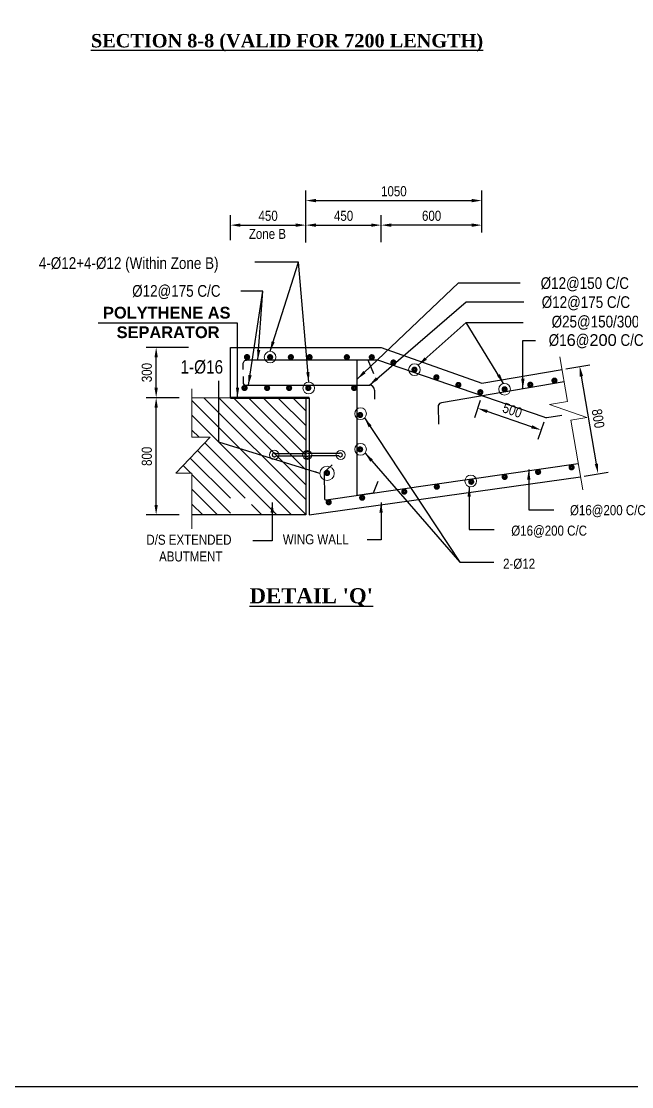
# Model space of a CAD drawing. Extents: x -119161 to 3778985, y -718511 to -30958.
# Drawn here: x 3158239 to 3165520, y -269109 to -256390 of the extents above; entities that cross this region are included whole.
import ezdxf

# ---------------------------------------------------------------- set-up
doc = ezdxf.new("R2010")
doc.units = 0
doc.header["$MEASUREMENT"] = 0
doc.linetypes.add('ACAD_ISO03W100', pattern=[30, 12, -18])
doc.linetypes.add('DASHED2', pattern=[9.525, 6.35, -3.175])
doc.layers.get('0').update_dxf_attribs({"linetype": 'CONTINUOUS'})
doc.layers.get('DEFPOINTS').update_dxf_attribs({"linetype": 'CONTINUOUS'})
for name, color, linetype, lineweight in [('Dim', 7, 'CONTINUOUS', 9), ('Dimension', 8, 'CONTINUOUS', 18), ('ROD', 1, 'CONTINUOUS', 30)]:
    doc.layers.add(name, color=color, linetype=linetype, lineweight=lineweight)
for name, color, linetype in [('DOTTED', 240, 'DASHED2'), ('LINE', 7, 'CONTINUOUS'), ('REINF.', 1, 'CONTINUOUS'), ('TXT', 7, 'CONTINUOUS')]:
    doc.layers.add(name, color=color, linetype=linetype)
doc.styles.add('ARIAL', font='ARIALN.TTF')
doc.styles.add('DIM', font='isocp3.shx')
doc.styles.get("Standard").update_dxf_attribs({"font": 'times.ttf', "height": 250})
doc.dimstyles.new('dim_60', dxfattribs={"dimtxt": 120, "dimasz": 120, "dimexe": 60, "dimexo": 60, "dimgap": 50, "dimtad": 1, "dimdec": 0, "dimzin": 0, "dimdsep": 46, "dimtxsty": 'DIM', "dimcen": 0.09, "dimclrd": 5, "dimclre": 5, "dimclrt": 7, "dimadec": 0, "dimazin": 0, "dimtfac": 1, "dimtdec": 0, "dimtmove": 0, "dimatfit": 3, "dimfxl": 1, "dimtolj": 1, "dimtzin": 0, "dimarcsym": 0})

# ---------------------------------------------------------------- blocks, each defined once
blk = doc.blocks.new('*D194')
at = {"layer": 'DEFPOINTS', "color": 0, "lineweight": -2, "ltscale": 500}
for p in [(3159847, -260883), (3160183, -260883), (3160183, -262283)]:
    blk.add_point(p, dxfattribs=at)
at = {"layer": 'Dim', "color": 5, "lineweight": -2, "ltscale": 500}
for p, q in [((3160123, -260883), (3159727, -260883)), ((3159847, -262163), (3159847, -261003)), ((3160123, -262283), (3159727, -262283))]:
    blk.add_line(p, q, dxfattribs=at)
for points in [[(3159827, -261003), (3159867, -261003), (3159847, -260883)], [(3159827, -262163), (3159867, -262163), (3159847, -262283)]]:
    blk.add_solid(points, dxfattribs=at)
at = {"layer": 'Dim', "color": 7, "ltscale": 500, "insert": (3159736, -261583), "char_height": 120, "attachment_point": 5, "rotation": 90, "style": 'ARIAL'}
blk.add_mtext('\\A1;800', dxfattribs=at)
blk = doc.blocks.new('*D195')
at = {"layer": 'DEFPOINTS', "color": 0, "lineweight": -2, "ltscale": 500}
for p in [(3159847, -260282), (3160294, -260282), (3160183, -260883)]:
    blk.add_point(p, dxfattribs=at)
at = {"layer": 'Dim', "color": 5, "lineweight": -2, "ltscale": 500}
for p, q in [((3160234, -260282), (3159727, -260282)), ((3159847, -260763), (3159847, -260402)), ((3160123, -260883), (3159727, -260883))]:
    blk.add_line(p, q, dxfattribs=at)
for points in [[(3159827, -260402), (3159867, -260402), (3159847, -260282)], [(3159827, -260763), (3159867, -260763), (3159847, -260883)]]:
    blk.add_solid(points, dxfattribs=at)
at = {"layer": 'Dim', "color": 7, "ltscale": 500, "insert": (3159736, -260583), "char_height": 120, "attachment_point": 5, "rotation": 90, "style": 'ARIAL'}
blk.add_mtext('\\A1;300', dxfattribs=at)
blk = doc.blocks.new('*D196')
at = {"layer": 'DEFPOINTS', "color": 0, "lineweight": -2, "ltscale": 500}
for p in [(3161633, -258823), (3160733, -259062), (3161633, -259089)]:
    blk.add_point(p, dxfattribs=at)
at = {"layer": 'Dim', "color": 5, "lineweight": -2, "ltscale": 500}
for p, q in [((3160733, -259002), (3160733, -258703)), ((3161633, -259029), (3161633, -258703)), ((3160853, -258823), (3161513, -258823))]:
    blk.add_line(p, q, dxfattribs=at)
for points in [[(3160853, -258803), (3160853, -258843), (3160733, -258823)], [(3161513, -258803), (3161513, -258843), (3161633, -258823)]]:
    blk.add_solid(points, dxfattribs=at)
at = {"layer": 'Dim', "color": 7, "ltscale": 500, "insert": (3161183, -258712), "char_height": 120, "attachment_point": 5, "style": 'ARIAL'}
blk.add_mtext('\\A1;450', dxfattribs=at)
blk = doc.blocks.new('*D197')
at = {"layer": 'DEFPOINTS', "color": 0, "lineweight": -2, "ltscale": 500}
for p in [(3162533, -258823), (3161633, -259089), (3162533, -259088)]:
    blk.add_point(p, dxfattribs=at)
at = {"layer": 'Dim', "color": 5, "lineweight": -2, "ltscale": 500}
for p, q in [((3161633, -259029), (3161633, -258703)), ((3162533, -259028), (3162533, -258703)), ((3161753, -258823), (3162413, -258823))]:
    blk.add_line(p, q, dxfattribs=at)
for points in [[(3161753, -258803), (3161753, -258843), (3161633, -258823)], [(3162413, -258803), (3162413, -258843), (3162533, -258823)]]:
    blk.add_solid(points, dxfattribs=at)
at = {"layer": 'Dim', "color": 7, "ltscale": 500, "insert": (3162083, -258712), "char_height": 120, "attachment_point": 5, "style": 'ARIAL'}
blk.add_mtext('\\A1;450', dxfattribs=at)
blk = doc.blocks.new('*D198')
at = {"layer": 'DEFPOINTS', "color": 0, "lineweight": -2, "ltscale": 500}
for p in [(3162533, -258823), (3162533, -259088), (3163733, -258971)]:
    blk.add_point(p, dxfattribs=at)
at = {"layer": 'Dim', "color": 5, "lineweight": -2, "ltscale": 500}
for p, q in [((3162533, -259028), (3162533, -258703)), ((3163733, -258911), (3163733, -258703)), ((3163613, -258823), (3162653, -258823))]:
    blk.add_line(p, q, dxfattribs=at)
for points in [[(3162653, -258803), (3162653, -258843), (3162533, -258823)], [(3163613, -258803), (3163613, -258843), (3163733, -258823)]]:
    blk.add_solid(points, dxfattribs=at)
at = {"layer": 'Dim', "color": 7, "ltscale": 500, "insert": (3163133, -258712), "char_height": 120, "attachment_point": 5, "style": 'ARIAL'}
blk.add_mtext('\\A1;600', dxfattribs=at)
blk = doc.blocks.new('*D199')
at = {"layer": 'DEFPOINTS', "color": 0, "lineweight": -2, "ltscale": 500}
for p in [(3163733, -260861), (3163683, -261009), (3164490, -261120)]:
    blk.add_point(p, dxfattribs=at)
at = {"layer": 'Dim', "color": 5, "lineweight": -2, "ltscale": 500}
for p, q in [((3163714, -260918), (3163644, -261123)), ((3164326, -261230), (3163796, -261048)), ((3164471, -261177), (3164401, -261382))]:
    blk.add_line(p, q, dxfattribs=at)
for points in [[(3163803, -261029), (3163790, -261067), (3163683, -261009)], [(3164332, -261211), (3164319, -261249), (3164439, -261269)]]:
    blk.add_solid(points, dxfattribs=at)
at = {"layer": 'Dim', "color": 7, "ltscale": 500, "insert": (3164097, -261034), "char_height": 120, "attachment_point": 5, "rotation": 341.0954, "style": 'ARIAL'}
blk.add_mtext('\\A1;500', dxfattribs=at)
blk = doc.blocks.new('*D200')
at = {"layer": 'DEFPOINTS', "color": 0, "lineweight": -2, "ltscale": 500}
for p in [(3164674, -260548), (3164901, -260510), (3164893, -261830)]:
    blk.add_point(p, dxfattribs=at)
at = {"layer": 'Dim', "color": 5, "lineweight": -2, "ltscale": 500}
for p, q in [((3164734, -260538), (3165019, -260490)), ((3165099, -261673), (3164921, -260628)), ((3164952, -261820), (3165238, -261771))]:
    blk.add_line(p, q, dxfattribs=at)
for points in [[(3164941, -260625), (3164901, -260631), (3164901, -260510)], [(3165119, -261670), (3165080, -261676), (3165119, -261791)]]:
    blk.add_solid(points, dxfattribs=at)
at = {"layer": 'Dim', "color": 7, "ltscale": 500, "insert": (3165120, -261132), "char_height": 120, "attachment_point": 5, "rotation": 279.6732, "style": 'ARIAL'}
blk.add_mtext('\\A1;800', dxfattribs=at)
blk = doc.blocks.new('*D201')
at = {"layer": 'DEFPOINTS', "color": 0, "lineweight": -2, "ltscale": 500}
for p in [(3163733, -258530), (3161633, -258817), (3163733, -258817)]:
    blk.add_point(p, dxfattribs=at)
at = {"layer": 'Dim', "color": 5, "lineweight": -2, "ltscale": 500}
for p, q in [((3161633, -258757), (3161633, -258410)), ((3163733, -258757), (3163733, -258410)), ((3161753, -258530), (3163613, -258530))]:
    blk.add_line(p, q, dxfattribs=at)
for points in [[(3161753, -258510), (3161753, -258550), (3161633, -258530)], [(3163613, -258510), (3163613, -258550), (3163733, -258530)]]:
    blk.add_solid(points, dxfattribs=at)
at = {"layer": 'Dim', "color": 7, "ltscale": 500, "insert": (3162683, -258419), "char_height": 120, "attachment_point": 5, "style": 'ARIAL'}
blk.add_mtext('\\A1;1050', dxfattribs=at)

msp = doc.modelspace()

# ---------------------------------------------------------------- hatches: boundary and pattern name
at = {"layer": 'Dim', "ltscale": 50}
h = msp.add_hatch(dxfattribs=at)
h.set_pattern_fill('ANSI31', color=8, scale=1000)
h.set_pattern_definition([(135, (8860470.27, 1200817.85), (88.3883476, 88.3883476), [])])
h.paths.add_polyline_path([(3160274, -262282.8), (3160273.4, -261785.5), (3160080.7, -261785.5), (3160490.9, -261356.2), (3160274.1, -261356.2), (3160274.1, -260882.8), (3161633.2, -260882.8), (3161633.2, -262282.8), (3160983.2, -262282.8), (3160983.2, -262082.8), (3160733.2, -262082.8), (3160733.2, -262282.8)])

# ---------------------------------------------------------------- linework, layer by layer
at = {"color": 1, "lineweight": 15}
for centre, radius in [((3161253.6, -261566.7), 55.7), ((3161649.2, -261568.4), 54.3), ((3162047.1, -261566.7), 54.3)]:
    msp.add_circle(centre, radius, dxfattribs=at)
at = {"layer": 'Dim', "ltscale": 50}
for points in [[(3164663.2, -260397), (3164754.9, -260927.3), (3164541.3, -260964.3), (3164984.6, -261120.2), (3164794.7, -261153.1), (3164937.8, -261984.8)], [(3160274.1, -260775.5), (3160274.1, -261356.2), (3160490.9, -261356.2), (3160080.7, -261785.5), (3160273.4, -261785.5), (3160274.3, -262449.3)]]:
    msp.add_lwpolyline(points, dxfattribs=at)
at = {"layer": 'Dim', "color": 13, "lineweight": 50, "ltscale": 50}
msp.add_lwpolyline([(3161673.2, -260882.8), (3160733.5, -260882.8)], dxfattribs=at)
at = {"layer": 'Dim', "ltscale": 50}
for centre, radius in [((3161207, -260399), 69.5), ((3162928.9, -260548.7), 69.5), ((3161667.3, -260767.6), 69.5), ((3164004, -260782.4), 69.5), ((3162285.9, -261074.1), 69.5), ((3162285.9, -261499.5), 69.5), ((3161886.5, -261786.4), 85.9), ((3163600.3, -261878), 69.5)]:
    msp.add_circle(centre, radius, dxfattribs=at)
at = {"layer": 'Dimension', "color": 0, "lineweight": 30, "ltscale": 2}
for p, q in [((3163733.4, -260708.7), (3164688.9, -260545.9)), ((3161633.2, -260882.8), (3161633.2, -262282.8)), ((3161633.2, -261066.7), (3161633.2, -262282.8)), ((3161673.2, -262282.9), (3164910.7, -261827.5)), ((3160983.2, -262282.8), (3160274, -262282.8)), ((3161633.2, -262282.8), (3160983.2, -262282.8))]:
    msp.add_line(p, q, dxfattribs=at)
for points in [[(3160733.5, -260880.2), (3160733.5, -260282.2), (3162533.4, -260282.2), (3163733.4, -260708.7)], [(3161673.2, -260882.8), (3161673.2, -260882.8), (3161673.2, -262282.9)]]:
    msp.add_lwpolyline(points, dxfattribs=at)
at = {"layer": 'DOTTED', "color": 7}
for p, q in [((3161271.3, -261550.7, 0), (3161297.3, -261550.7, 0)), ((3161274.1, -261578.6, 0), (3161614.4, -261578.6)), ((3161297, -261550.7, 0), (3161614.4, -261550.7)), ((3162004.5, -261550.7, 0), (3161686.8, -261550.7)), ((3162027.5, -261578.6, 0), (3161686.8, -261578.6)), ((3162030.3, -261550.7, 0), (3162004.3, -261550.7, 0))]:
    msp.add_line(p, q, dxfattribs=at)
at = {"layer": 'DOTTED', "color": 0, "linetype": 'ACAD_ISO03W100', "lineweight": 20, "ltscale": 100}
msp.add_lwpolyline([(3160274.1, -260882.8), (3161673.2, -260882.8)], dxfattribs=at)
at = {"layer": 'DOTTED', "color": 7}
msp.add_circle((3161650.6, -261564.7), 21.6, dxfattribs=at)
for centre, radius, start, end in [((3161254.7, -261566.5, 0), 22.8, 43.48746, 327.84316), ((3161650.6, -261562.8), 38.1, 18.39905, 161.60095), ((3161650.6, -261566.6), 38.1, 198.39905, 341.60095), ((3162046.8, -261566.5, 0), 22.8, 212.15684, 136.51254)]:
    msp.add_arc(centre, radius, start, end, dxfattribs=at)
at = {"layer": 'LINE'}
msp.add_lwpolyline([(3179789.1, -269108.9), (3150936.7, -269108.9), (3150936.7, -248706.2), (3179789.1, -248706.2)], close=True, dxfattribs=at)
at = {"layer": 'REINF.'}
for p, q in [((3160883.5, -260628.4), (3160883.5, -260702.8)), ((3160913.5, -260732.8), (3162391, -260732.8)), ((3164714.1, -260693.7), (3163250, -260943.3)), ((3162451, -260792.8), (3162451, -260901.9)), ((3163211.6, -260975), (3163215.4, -261200.3)), ((3161876.9, -262102.8), (3164882.6, -261668.7)), ((3161852, -261772.7), (3161854.1, -262083.1))]:
    msp.add_line(p, q, dxfattribs=at)
msp.add_lwpolyline([(3160883.5, -260547.5), (3160883.5, -260482.2, -0.4142136), (3160933.5, -260432.2), (3162486.5, -260432.2), (3164472.8, -261112.4, 0.1945188), (3164509.3, -261120.7), (3164685.4, -261091.9)], format="xyb", dxfattribs=at)
for points in [[(3162436.4, -262022), (3162245.7, -262049.5), (3162245.7, -260432.2), (3162371.7, -260432.2), (3162439.9, -260592.5)], [(3161946, -261684.7), (3161852, -261772.7)], [(3162492.3, -261882.4), (3162436.4, -262022)]]:
    msp.add_lwpolyline(points, dxfattribs=at)
for centre, radius, start, end in [((3160913.5, -260702.8), 30, 180, 270), ((3162391, -260792.8), 60, 0, 90), ((3163258.4, -260992.6), 50, 99.6732, 159.40193), ((3161874.1, -262083), 20, 180.38777, 278.21836)]:
    msp.add_arc(centre, radius, start, end, dxfattribs=at)
at = {"layer": 'ROD', "const_width": 39.3}
for points in [[(3160913.9, -260393.3, 1), (3160945.8, -260404.3, 1)], [(3160916.5, -260393, 1), (3160948.4, -260404, 1)], [(3161191, -260393.5, 1), (3161222.9, -260404.6, 1)], [(3161438.2, -260393.5, 1), (3161470.1, -260404.6, 1)], [(3161661.7, -260393.8, 1), (3161693.7, -260404.8, 1)], [(3162106.2, -260394, 1), (3162138.2, -260405.1, 1)], [(3162403.7, -260394.3, 1), (3162435.6, -260405.3, 1)], [(3162661.7, -260457.2, 1), (3162693.6, -260468.2, 1)], [(3162912.9, -260543.2, 1), (3162944.8, -260554.2, 1)], [(3163174.7, -260634.3, 1), (3163206.6, -260645.3, 1)], [(3160884.6, -260761.3, 1), (3160916.6, -260772.4, 1)], [(3160919.1, -260761.6, -1), (3160887.2, -260772.6, -1)], [(3161155.2, -260761.6, 1), (3161187.1, -260772.6, 1)], [(3161417.6, -260761.6, 1), (3161449.5, -260772.6, 1)], [(3161645.8, -260761.8, 1), (3161677.7, -260772.9, 1)], [(3162193.2, -260762.1, 1), (3162225.2, -260773.1, 1)], [(3163436.4, -260725.4, 1), (3163468.4, -260736.4, 1)], [(3163987.1, -260782.6, 1), (3164020.9, -260782.1, 1)], [(3164293.5, -260728.1, 1), (3164327.2, -260727.6, 1)], [(3164582.7, -260673.1, 1), (3164614.7, -260684.1, 1)], [(3163698.2, -260811.9, 1), (3163730.1, -260822.9, 1)], [(3162264.4, -261084.6, 1), (3162296.4, -261095.6, 1)], [(3162264.4, -261494.7, 1), (3162296.4, -261505.7, 1)], [(3161869.6, -261782.8, 1), (3161903.4, -261782.3, 1)], [(3164388, -261764, 1), (3164420, -261775, 1)], [(3164787.2, -261709.1, 1), (3164819.1, -261720.1, 1)], [(3163589.8, -261881.7, 1), (3163621.7, -261892.7, 1)], [(3163988.9, -261823.9, 1), (3164020.8, -261834.9, 1)], [(3162791.5, -261999.3, 1), (3162823.4, -262010.4, 1)], [(3163179.3, -261940.7, 1), (3163211.2, -261951.7, 1)], [(3161889.6, -262126.5, 1), (3161921.5, -262137.5, 1)], [(3162288.7, -262072.4, 1), (3162320.7, -262083.4, 1)]]:
    msp.add_lwpolyline(points, format="xyb", close=True, dxfattribs=at)

# ---------------------------------------------------------------- texts
at = {"layer": 'TXT', "color": 0}
for s, insert, char_height, width, attachment_point in [('{\\fTimes New Roman|b1|i0|c0|p18;\\H1.333x;\\L\\C6;SECTION 8-8 (VALID FOR 7200 LENGTH)\\P\\H0.625x;\\P\\fArial|b0|i0|c0|p34;\\H1.6x; }', (3159069.7, -256863.4), 120, 5068.459, 4), ("{\\fTimes New Roman|b1|i0|c0|p18;\\H2.813x;\\L\\C6;DETAIL 'Q'}", (3161697.7, -263269.8), 64, 1815.58, 5)]:
    msp.add_mtext(s, dxfattribs=dict(at, insert=insert, char_height=char_height, width=width, attachment_point=attachment_point))
at = {"layer": 'TXT', "color": 0, "style": 'ARIAL'}
for s, insert, char_height, width, attachment_point in [('Zone B', (3160952.7, -258928.2), 120, 1538.547, 4), ('%%C12@150 C/C', (3165488, -259529.5), 140, 1515.01, 6), ('%%C12@175 C/C', (3165500.8, -259756.2), 140, 1515.01, 6), ('\\pi1040.1;{\\fArial|b1|i0|c0|p34;\\C6;POLYTHENE AS\\P\\pi1148.3; SEPARATOR }', (3158173, -259986), 140, 3577.842, 4), ('\\pi629.9;D/S EXTENDED \\P\\pi781.4;ABUTMENT', (3159100.7, -262679.5), 120, 2481.421, 4), ('WING WALL', (3161358, -262574.8), 120, 1538.547, 4)]:
    msp.add_mtext(s, dxfattribs=dict(at, insert=insert, char_height=char_height, width=width, attachment_point=attachment_point))
for s, insert, char_height, attachment_point in [('4-%%C12+4-%%C12 (Within Zone B)', (3158447.6, -259297.6), 140, 4), ('%%C12@175 C/C', (3159561.1, -259622.1), 140, 4), ('%%C25@150/300C/C', (3165886.4, -259988.6), 140, 6), ('%%C1{\\fArial|b0|i0|c0|p34;6}@{\\fArial|b0|i0|c0|p34;200} C/C', (3165662.3, -260209.2), 140, 6), ('1-%%C16 ', (3160646.1, -260518.7), 160, 6), ('%%C16@200 C/C', (3165687.3, -262238.1), 120, 6), ('%%C16@200 C/C', (3164986.9, -262482.4), 120, 6), ('2-%%C12', (3164368.1, -262867.5), 120, 6)]:
    msp.add_mtext(s, dxfattribs=dict(at, insert=insert, char_height=char_height, attachment_point=attachment_point))

# ---------------------------------------------------------------- dimensions: what is measured, and where the dimension line sits
at = {"layer": 'Dim', "ltscale": 500}
for base, p1, p2, angle, text, picture, middle in [((3163733.4, -258530.2), (3161633.5, -258817.1), (3163733.4, -258817.1), 180, '1050', '*D201', (3162683.4, -258418.9)), ((3161633.5, -258823.4), (3160733.5, -259062), (3161633.5, -259089.4), 180, '450', '*D196', (3161183.5, -258712.1)), ((3162533.4, -258823.4), (3161633.5, -259089.4), (3162533.4, -259088.2), 180, '450', '*D197', (3162083.4, -258712.1)), ((3159847.3, -260282.2), (3160183.4, -260882.8), (3160293.6, -260282.2), 90, '300', '*D195', (3159736, -260582.5)), ((3163682.6, -261009.3), (3164490.3, -261120.1), (3163733.4, -260860.9), 161.09538, '500', '*D199', (3164097.1, -261033.6))]:
    dim = msp.add_linear_dim(base=base, p1=p1, p2=p2, angle=angle, text=text, dimstyle='dim_60', override={"dimexe": 120, "dimtxsty": 'ARIAL', "dimfxl": 120}, dxfattribs=at)
    dim.commit()
    dim.dimension.update_dxf_attribs({"geometry": picture, "text_midpoint": middle})
dim = msp.add_linear_dim(base=(3162533.4, -258823.4), p1=(3163733.4, -258971.1), p2=(3162533.4, -259088.2), text='600', dimstyle='dim_60', override={"dimexe": 120, "dimtxsty": 'ARIAL', "dimfxl": 120}, dxfattribs=at)
dim.commit()
dim.dimension.update_dxf_attribs({"geometry": '*D198', "text_midpoint": (3163133.4, -258712.1)})
dim = msp.add_aligned_dim(p1=(3164892.9, -261830), p2=(3164674.4, -260548.3), distance=-229.8, text='800', dimstyle='dim_60', override={"dimexe": 120, "dimtxsty": 'ARIAL', "dimfxl": 120}, dxfattribs=at)
dim.commit()
dim.dimension.update_dxf_attribs({"geometry": '*D200', "text_midpoint": (3165119.9, -261131.8)})
dim = msp.add_linear_dim(base=(3159847.3, -260882.9), p1=(3160183.3, -262282.8), p2=(3160183.4, -260882.9), angle=90, text='800', dimstyle='dim_60', override={"dimexe": 120, "dimtxsty": 'ARIAL', "dimfxl": 120}, dxfattribs=at)
dim.commit()
dim.dimension.update_dxf_attribs({"geometry": '*D194', "text_midpoint": (3159847.3, -261582.9), "dimtype": 160})

# ---------------------------------------------------------------- leaders
msp.add_leader([(3161800.5, -261786.4), (3160593.2, -261412.5), (3160593.2, -260683.2)], dimstyle='dim_60', override={"dimasz": 60}, dxfattribs=at)
at = {"layer": 'LINE'}
for points in [[(3161207, -260329.6), (3161546.2, -259265.6), (3161024.7, -259265.6)], [(3161667.3, -260698.1), (3161546.2, -259265.6), (3161024.7, -259265.6)], [(3162245.7, -260661.2), (3163453, -259511.3), (3164189.3, -259511.3)], [(3161061.5, -260432.2), (3161119.8, -259610.2), (3160859, -259610.2)], [(3160949.3, -260732.8), (3161119.8, -259610.2), (3160859, -259610.2)], [(3162391, -260732.8), (3163546.1, -259737.3), (3164234.8, -259737.3)], [(3160817.7, -260882.8), (3160817.7, -259992.8), (3159154.3, -259992.8)], [(3162973.4, -260495.4), (3163546.1, -259985.4), (3164227.3, -259985.4)], [(3163992.5, -260713.8), (3163546.1, -259985.4)], [(3164222, -260777.6), (3164222, -260201.2), (3164374.4, -260201.2)], [(3162332.9, -261125.2), (3163468, -262845.1), (3163877.4, -262845.1)], [(3162339, -261544.3), (3163468, -262845.1)], [(3164292.3, -261740.5), (3164292.3, -262222), (3164590, -262222)], [(3163581.4, -261944.8), (3163581.4, -262456.7), (3163879.1, -262456.7)], [(3161232.1, -262134.1), (3161232.1, -262591.1), (3161000.5, -262591.1)], [(3162530.4, -262134.1), (3162530.4, -262581.3), (3162362.6, -262581.3)]]:
    msp.add_leader(points, dimstyle='dim_60', dxfattribs=at)

doc.saveas('drawing.dxf')
